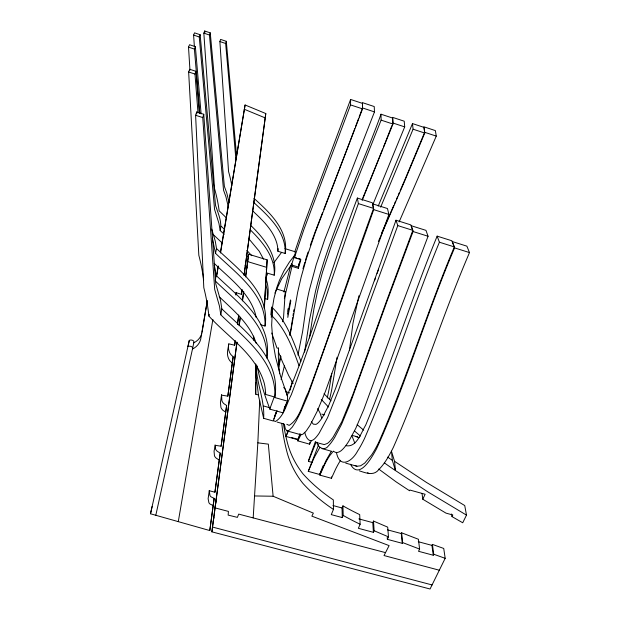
<?xml version="1.0" encoding="UTF-8"?>
<svg xmlns="http://www.w3.org/2000/svg" width="620" height="620" viewBox="0 0 620 620"><rect width="100%" height="100%" fill="white"/><g stroke="black" fill="none" stroke-linecap="round" stroke-linejoin="round"><path stroke-width="0.93" d="M319.897 473.719L319.866 475.129L331.437 478.307L331.437 476.889M258.478 394.987L255.742 394.204L255.773 382.703A610.685 253.96 32.5 0 1 255.952 367.8M256.06 373.349L256.083 367.691M277.047 410.727L273.234 420.996L263.647 418.314C264.872 400.132 256.362 383.059 256.153 364.839M264.949 298.561L267.631 299.359L267.081 289.61L265.577 284.045M266.305 268.995A42.951 36.874 12.6 0 1 266.546 272.885L274.211 275.195C275.396 257.145 262.655 242.164 250.681 230.222M260.834 324.818L265.042 326.058C266.034 293.965 236.034 273.389 215.52 253.309L212.327 238.266M252.952 211.195C262.617 220.201 272.885 229.935 276.76 242.986A41.385 34.774 12.8 0 1 277.876 251.24L285.177 253.472C286.231 231.609 267.925 215.621 253.293 202.035M292.082 264.632L291.981 266.352L298.367 268.29L300.878 259.64L294.5 257.695L295.67 253.874L304.11 228.858L350.533 104.904L350.61 99.448L362.499 103.385L362.553 108.864L315.332 232.337L306.435 258.47L301.188 277.008L297.639 292.307L290.051 335.49M274.846 397.056C276.559 361.127 243.706 337.404 220.797 314.813L219.511 306.241L214.69 289.37L202.74 117.575L203.755 114.282L196.687 112.003L195.602 115.281L203.81 287.703A226.424 202.655 24 0 1 208.894 316.068C228.152 337.303 255.735 354.082 264.182 383.005A53.095 48.903 4.3 0 1 265.531 394.413L274.846 397.056C281.201 358.786 246.264 332.18 221.828 308.892L220.549 300.444L215.76 283.813L203.755 114.282M215.047 444.912L215.473 448.841A6.099 5.045 6.6 0 0 216.101 450.004L216.303 450.267A8.54 7.076 6.5 0 0 217.287 451.282L220.232 453.127L214.931 492.226L209.273 490.73L208.126 498.713L208.886 502.673A5.363 4.317 6.1 0 0 209.529 503.549A4.813 3.867 6.1 0 0 210.165 504.114L213.148 505.556L209.792 530.557L150.505 513.779L152.094 506.555M311.976 462.357L308.458 461.389L308.489 460.598L315.487 441.401M253.185 517.902L257.842 442.843L259.718 400.551M298.367 268.29L298.561 263.973M287.378 401.117L274.071 397.343L269.747 409.099L282.991 412.835L287.378 401.117L287.626 396.42L280.55 376.1L275.458 356.547L272.963 342.038L271.661 325.229L272.567 306.869L273.963 298.39L276.737 287.773L279.465 280.294L283.929 270.948L289.276 262.283L295.12 254.657L295.267 251.782L284.937 248.62M264.167 308.287L267.142 259.85L248.628 254.231L245.559 276.923M267.142 259.85L264.399 307.729M294.57 255.068L291.571 264.972L298.251 267.003L300.134 260.524M294.5 257.695L294.632 255.2M288.331 308.768L287.812 317.425L290.842 300.654M291.571 264.972L291.656 263.485M287.998 311.317L288.153 308.636M270.863 314.991L271.568 307.009M278.667 364.017L278.853 361.336M285.177 253.472C288.866 230.206 269.529 212.389 253.921 198.292M209.258 490.451L209.947 495.504A5.309 4.286 6.2 0 0 210.575 496.38A4.766 3.844 6.2 0 0 211.203 496.938L214.163 498.371L209.792 530.557M221.526 394.638L221.921 400.791A7.789 6.611 7 0 0 222.565 402.078A8.796 7.463 7 0 0 224.068 403.806L226.626 405.488L221.108 446.214L215.318 445.331L214.055 451.197L214.45 455.739A6.161 5.076 6.5 0 0 215.078 456.909L215.279 457.173A8.626 7.114 6.4 0 0 216.272 458.196L219.248 460.055L214.931 492.226M265.531 394.413L265.685 392.646M277.876 251.24L278.101 248.628M274.211 275.195C277.791 255.704 264.415 238.63 251.271 225.951M265.042 326.058C270.428 292.005 238.018 269.142 216.504 248.512L215.256 241.064L211.707 229.106M267.631 299.359C268.599 292.299 268.445 284.913 265.802 278.21M288.114 430.575L285.998 436.426L297.84 439.719L299.623 434.798M349.424 350.409L352.966 323.299L358.918 295.755M298.057 438.844L297.794 440.867L309.613 444.16L309.853 442.13M337.071 357.244L331.778 389.306A97.224 15.337 -74.3 0 1 329.561 399.389M387.221 537.563L387.361 539.338L402.248 543.322L401.303 533.557L401.644 532.812L418.43 539.268L419.593 549.072L418.531 551.296L433.256 555.226L431.939 545.383L432.411 544.407L443.734 548.452L445.183 558.318L430.055 589L211.87 531.844L236.949 342.093M239.103 325.802L240.242 317.176M242.397 300.886L243.66 291.299M213.21 522.156L236.987 342.31M239.266 325.082L240.273 317.425M242.552 300.188L243.691 291.571M245.714 276.257L248.628 254.231M221.108 446.214L226.626 405.488M225.68 412.114L223.099 410.425A8.882 7.518 6.9 0 1 221.58 408.681A7.866 6.657 7 0 1 220.929 407.387L220.433 402.519L221.511 395.118L227.819 396.157L233.159 356.795L230.981 354.679A11.943 10.393 7.4 0 1 229.361 351.943L228.904 350.54A16.833 14.671 7 0 1 228.478 348.06L228.462 345.945A34.511 30.124 5.5 0 1 228.641 344.007M232.26 363.095L230.059 360.972A12.067 10.47 7.3 0 1 228.424 358.213L227.951 356.802A17.004 14.771 6.9 0 1 227.524 354.307L227.509 352.175A34.859 30.334 5.4 0 1 227.687 350.222L228.865 343.837L234.654 345.224L235.29 340.496M237.445 324.415L238.715 314.96M235.933 294.043L236.259 292.71L241.482 294.345L242.126 289.548M244.055 275.164L265.794 113.545L245.094 104.982L220.348 252.945M233.159 356.795L227.819 396.157M237.553 324.02L238.692 315.572M244.11 275.148L265.794 113.545M216.349 498.371L215.031 507.889L228.431 511.407L228.144 515.096L237.383 517.375L238.731 514.112L385.516 552.629M211.87 531.844L213.838 517.406M219.248 460.055L220.232 453.127M213.148 505.556L214.163 498.371M293.004 315.82L293.376 313.216M293.617 311.48L293.865 309.744M241.482 294.345L242.079 290.199M234.654 345.224L235.158 341.69M331.793 373.302L329.483 387.105A84.328 13.284 -74.3 0 1 327.252 397.963M309.458 337.939L313.922 308.915L317.215 292.694A60.969 8.595 -73.1 0 1 322.601 271.917L332.754 241.699L381.122 120.133L381.006 114.212L392.708 118.079L392.956 124.031L362.181 200.384M292.756 317.556L291.09 328.127M304.583 352.09L309.62 319.346L315.58 291.02A75.136 10.594 -73.1 0 1 320.013 274.373C336.203 219.511 361.646 167.95 381.006 114.212M216.558 275.784L218.139 266.267M216.752 275.582L218.333 266.05M220.549 252.712L245.094 104.982M202.074 332.204L207.305 300.964M178.289 521.645L212.9 319.447M220.797 314.813L221.828 308.892M287.835 313.999L290.454 299.91M290.927 328.988L289.78 335.033M215.303 279.93L216.163 275.52L214.233 264.972M208.894 316.068L209.227 314.363M207.274 300.747L200.686 339.287A18.267 15.849 12.5 0 1 192.479 349.045L155.806 515.282M284.363 298.716L291.981 266.352M280.573 355.74L278.713 364.552M215.52 253.309L216.504 248.512M224.246 234.29L220.178 230.57C222.386 221.999 218.031 213.327 215.496 205.251L200.151 34.728L194.541 32.86L193.603 35.084L194.378 46.655M280.984 356.43L278.721 366.893M193.781 342.837L192.479 349.045A2.1 1.813 11.4 0 0 191.317 346.557L190.766 346.371A3.534 3.054 11.4 0 0 187.945 346.588L189.302 340.396A3.495 3.03 11.5 0 1 192.092 340.178L192.634 340.365A2.085 1.806 11.5 0 1 193.781 342.837A18.088 15.74 12.6 0 0 201.779 333.661M297.964 355.097L302.622 331.529L306.722 302.947A57.614 7.665 -73.1 0 1 309.442 289.718L316.185 264.787L324.903 239.026L374.472 111.902L374.24 106.547L362.413 102.633L362.522 107.958L374.472 111.902M284.371 365.901L281.139 379.548M150.505 513.779L189.302 340.396M292.284 381.067L290.222 390.127M283.929 291.981L290.803 265.143M282.511 321.757L283.495 318.137L285.27 291.609L276.597 289.005M302.963 268.716L304.87 262.237M235.941 159.65L225.641 43.477L226.308 41.315L220.588 39.409L219.883 41.556L228.555 171.546A175.499 142.647 26.4 0 1 231.81 185.558M305.381 260.571L306.42 257.207M294.787 251.805L304.87 221.983L350.61 99.448M306.683 256.37L308.055 252.108M374.511 280.821L375.41 278.124M310.333 245.287L311.798 241.056M271.149 317.184L271.7 315.627A441.913 131.448 55.2 0 1 271.808 313.937M286.781 424.282L289.168 425.382C300.096 418.554 302.498 403.325 308.256 392.522C330.925 331.475 351.137 269.529 373.589 208.397L372.341 202.794L357.368 198.051C332.684 263.492 314.193 331.32 287.083 395.8M357.368 198.051L358.383 203.6C335.273 267.057 315.138 331.599 291.276 394.777C286.487 403.597 284.41 415.927 275.451 421.538L273.281 420.492M312.085 240.273L313.767 235.585M299.476 433.915L301.599 434.729L303.002 434.108L306.226 430.978L310.031 425.351L317.215 411.285L325.314 391.701L388.887 214.427L387.477 208.545L372.535 203.81L373.721 209.638L308.156 394.607L300.437 412.649L295.934 421.391L292.284 427.071L289.222 430.257L286.812 430.846L285.285 428.753L284.386 424.15M315.921 442.401L324.283 444.602L327.399 443.424A87.071 15.43 -73.7 0 0 333.165 437.108L341.783 421.763L352.951 394.367L386.338 301.676L412.835 230.33L410.82 224.889L396.002 220.216L335.575 388.546L328.608 405.682L322.516 417.198A70.742 11.648 -73.7 0 1 315.882 424.375L313.301 424.157L311.426 421.809M396.002 220.216L397.784 225.603L371.589 297.213L338.528 390.22L327.531 417.733L319.168 433.179A87.242 14.384 -73.7 0 1 313.642 439.588C308.938 443.502 305.497 436.519 304.885 432.605M197.974 112.569L194.982 74.067L195.998 71.339L189.704 69.277L188.643 71.99L198.834 255.308A211.994 186.674 26.1 0 1 203.647 280.116M228.478 207.669L225.951 196.796L223.541 190.193L209.452 35.007L210.25 32.86L204.678 31L203.84 33.139L214.551 188.612A182.714 151.35 27 0 1 219.147 210.831L225.866 217.356M274.397 416.787L276.047 412.331M273.893 418.911L276.752 411.215M314.061 234.786L316.146 229.199M358.469 118.808L355.438 126.891M359.143 117.002L362.181 108.864M284.162 408.526L285.099 406.03M283.681 410.642L286.719 402.543M377.084 273.42L378.665 269.212M350.137 140.903L354.772 128.642M333.87 451.569C336.675 453.732 340.248 451.817 342.356 449.608A86.087 16.329 -73.8 0 0 348.82 441.2L355.702 428.513L363.901 409.278L401.256 306.978L428.064 236.251L425.956 230.361L411.161 225.703L413.044 231.531L386.547 302.529L349.548 405.17L341.481 424.499L334.777 437.255A86.257 15.298 -73.8 0 1 328.538 445.757C324.779 451.344 317.828 447.857 316.781 442.13M316.487 228.299L322.462 212.885M342.651 160.487L349.804 141.779M342.302 161.386L323.818 209.397M345.751 463.148L356.895 466.248L360.584 465.798L364.754 463.062L371.512 455.049A72.331 15.384 -74 0 0 378.603 442.603C406.875 378.611 427.126 311.372 454.336 246.907L451.871 240.769L437.146 236.135C411.564 298.499 391.553 363.018 365.645 425.219C361.142 432.473 356.779 447.625 346.092 445.726M385.462 141.98L391.91 125.604M437.146 236.135L439.394 242.211C412.564 306.97 392.305 374.31 364.467 438.619A72.478 14.523 -74 0 1 357.554 451.143C352.269 461.257 339.954 469.208 336.49 452.84M274.885 293.082L281.643 278.829L291.648 264.507M308.458 461.389L315.89 442.68M382.672 148.963L369.938 180.606M383.369 147.219L385.113 142.848M318.672 444.587L308.279 471.355L319.874 474.54L325.942 460.683L331.266 451.375M199.834 113.522L194.401 49.073L195.37 46.663L189.534 44.733L188.519 47.128L189.96 70.254M220.178 230.57L218.953 223.448L214.567 209.389L199.26 36.96L200.151 34.728M404.705 126.891L392.933 123.016L392.584 117.358L404.225 121.202L404.705 126.891L373.077 204.073M378.355 241.529L404.24 182.071L424.746 133.052L424.034 127.394L412.486 123.582L378.223 206.096M308.279 471.355L314.255 457.444L319.912 447.338M412.486 123.582L413.075 129.2L380.657 207.165M359.337 470.836C365.684 472.897 373.736 476.23 378.735 469.65C385.067 463.318 389.36 455.328 393.344 447.392C421.445 383.571 441.952 316.665 469.495 252.58L466.883 246.156L452.197 241.529L454.592 247.899C426.335 313.968 406.325 383.369 376.557 448.771C372.372 456.312 359.484 480.911 350.478 464.279M320.222 472.921L323.129 465.76M362.491 198.764L369.582 181.474M399.14 221.906L436.271 136.113L435.372 130.603L423.879 126.806L424.661 132.285L405.782 177.607M283.418 423.491A254.06 212.04 -14.8 0 0 286.936 440.874A112.592 94.69 -5.3 0 0 303.157 474.052A187.759 160.231 -10.3 0 0 333.335 499.898L333.459 509.431L331.274 514.623L342.271 517.584L343.193 515.429L342.945 505.858A294.578 256.556 -17.9 0 0 359.693 514.608L360.142 524.249L358.36 528.302L373.411 532.332L374.124 530.736L373.504 521.056L387.694 527.147L388.484 536.874L387.361 539.338M265.763 278L267.546 273.986M342.271 517.584L342.038 507.989L342.945 505.858M398.249 195.13L399.381 192.502M400.132 190.751L405.41 178.483M319.866 475.129L324.028 465.837A70.897 13.353 -75.3 0 1 329.762 455.638L333.397 451.104M390.391 213.125L393.762 205.422M394.506 203.709L395.63 201.144M396.382 199.431L397.498 196.858M331.437 478.307L335.66 469.046A70.773 14.105 -75.4 0 1 340.582 460.304M285.998 436.426L288.54 430.784M381.773 232.709L390.019 213.978M373.411 532.332L372.798 522.644L373.504 521.056M297.84 439.719L300.437 434.116M402.248 543.322L402.605 542.57L401.644 532.812M466.488 515.119L427.676 491.784L395.452 470.564L392.351 460.389L391.483 451.228L394.553 461.319L426.382 482.383L464.736 505.556L466.488 515.119L462.714 522.769L452.019 516.607L452.802 514.995L445.989 513.128L422.793 499.232L425.111 494.249L409.874 490.048L409.549 490.753L396.126 481.872L378.688 469.038M433.256 555.226L433.729 554.241L432.411 544.407M297.794 440.867L301.103 434.341M309.613 444.16L311.372 440.642M273.87 262.702L281.519 252.449M254.828 495.961L273.118 496.24L313.356 513.12L311.868 516.142L389.112 545.623L384.02 555.551L439.317 570.214M257.842 442.843L268.328 444.145L273.118 496.24M355.919 436.604L359.282 437.728M212.497 527.062L432.055 584.939M286.812 430.846L299.468 434.349M358.864 518.886L372.798 522.644M387.508 529.844L401.303 533.557M418.299 541.717L431.939 545.383M332.987 505.54L342.038 507.989M322.012 448.64L331.529 451.267M352.741 435.542L357.647 436.899M291.508 437.526L296.972 439.053M277.125 422.073L283.162 423.77M263.702 406.015L270.08 407.813M321.796 414.121L324.516 414.896M285.928 391.809L289.602 392.855M247.589 261.586L266.36 267.267M293.965 257.075L296.438 257.827M298.088 258.331L300.568 259.09M397.784 225.603L412.835 230.33M413.044 231.531L428.064 236.251M439.394 242.211L454.336 246.907M454.592 247.899L469.495 252.58M358.383 203.6L373.589 208.397M373.721 209.638L388.887 214.427M195.602 115.281L202.74 117.575M188.643 71.99L194.982 74.067M350.533 104.904L362.553 108.864M424.661 132.285L436.271 136.113M413.075 129.2L424.746 133.052M381.122 120.133L392.956 124.031M188.519 47.128L194.401 49.073M203.84 33.139L209.452 35.007M219.883 41.556L225.641 43.477M193.603 35.084L199.26 36.96M433.729 554.241L445.183 558.318M419.593 549.072L402.605 542.57M355.206 465.589L356.895 466.248M244.218 109.228L265.151 117.877M388.484 536.874L374.124 530.736M367.567 472.704L368.745 473.409M283.681 387.492L285.378 389.259L287.06 394.932M271.7 315.627C285.719 329.003 292.57 347.967 299.049 365.738M221.077 226.176L224.649 229.439M222.503 243.28L213.141 234.476M214.163 263.329C229.555 278.326 248.899 292.175 255.339 313.712A46.934 41.989 10.3 0 1 256.122 317.394M216.163 275.52C239.026 297.406 272.722 322.028 266.825 358.065C268.135 324.151 236.786 302.087 215.132 280.813M219.248 296.74C233.383 310.38 250.031 323.81 256.137 343.255M331.018 400.838L324.028 393.762M249.062 239.049L259.168 251.147L263.547 259.137M328.522 407.014L321.245 399.427M246.861 250.371L251.736 255.688M246.179 255.037L248.093 257.037M244.993 265.151L247.365 267.894M317.642 408.596L319.959 412.827L321.741 418.175M293.136 383.501L288.68 375.557L282.402 361.692L278.45 351.928L278.496 348.401L276.946 347.952L271.738 333.025M300.901 361.305C293.818 342.527 287.3 322.012 272.389 307.729A441.913 131.448 55.2 0 0 271.862 313.1M354.795 443.099L351.951 435.852M263.647 418.314L258.672 396.506L256.145 376.704A614.8 251.488 32.2 0 1 255.688 363.886M229.044 202.36L226.749 192.921L224.363 186.395L210.25 32.86M451.585 513.988L452.019 516.607M422.057 493.559L422.793 499.232M279.62 373.759L278.783 365.351A619.582 245.404 32.2 0 1 278.519 347.859M394.553 461.319L395.452 470.564A375.581 322.772 -29.6 0 1 384.299 462.807M226.308 41.315L236.6 156.093M195.37 46.663L201.12 113.933M195.998 71.339L199.33 113.615M204.678 31L204.809 32.922M196.687 112.003L196.78 113.941M319.858 473.812L319.874 474.54M235.918 295.112L235.941 293.524A26.993 24.157 6.8 0 1 236.042 292.315M269.933 409.123A653.341 253.526 31.8 0 1 257.091 365.854M253.828 340.31A653.341 253.526 31.8 0 1 253.665 336.11M255.742 394.204A607.445 256.324 32.8 0 1 255.758 382.362M392.351 460.389A710.171 577.019 -46.4 0 1 387.702 457.095M360.538 436.093A710.171 577.019 -46.4 0 1 354.687 431.132M363.715 430.148A698.035 568.982 -46.6 0 1 357.167 424.677M281.782 423.475A257.424 213.908 -14.7 0 0 286.471 449.957A114.041 95.472 -5.3 0 0 302.909 483.391A190.239 161.665 -10.1 0 0 333.459 509.431M360.142 524.249A298.646 259.144 -17.6 0 1 343.193 515.429"/></g></svg>
